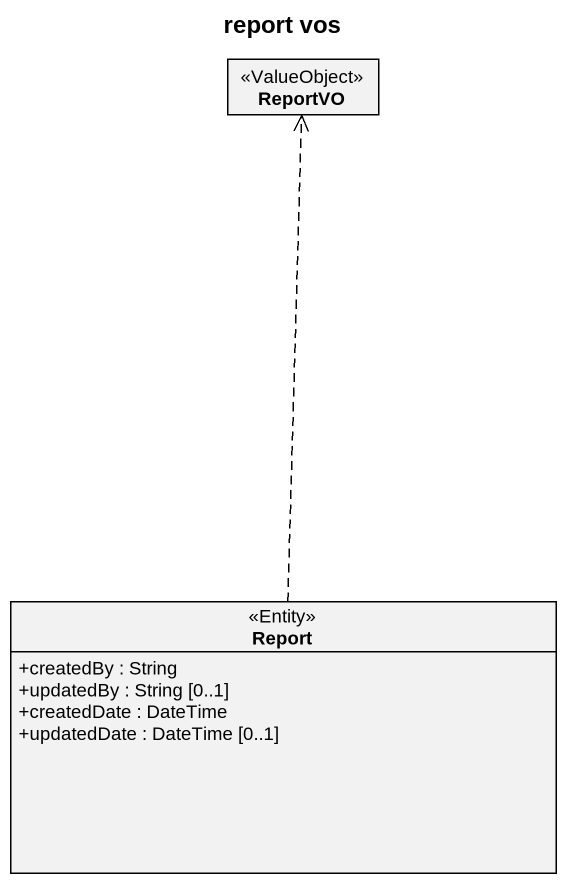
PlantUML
@startuml
title report vos
hide circle
hide empty members
skinparam classAttributeIconSize 0
class ReportVO <<ValueObject>>
class Report <<Entity>> {
  +createdBy : String
  +updatedBy : String [0..1]
  +createdDate : DateTime
  +updatedDate : DateTime [0..1]
}
Report .up.> ReportVO
@enduml
